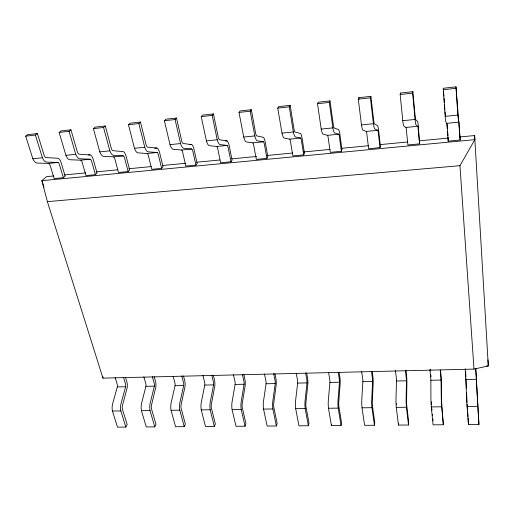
<?xml version="1.0" encoding="UTF-8"?>
<svg xmlns="http://www.w3.org/2000/svg" width="514" height="514" viewBox="0 0 514 514"><rect width="100%" height="100%" fill="white"/><g stroke="black" fill="none" stroke-linecap="round" stroke-linejoin="round"><path stroke-width="0.77" d="M460.171 140.001L458.957 122.467L457.91 116.53L455.989 86.853L443.261 88.273L445.188 116.337A10.19 0.353 86.3 0 0 445.831 121.754L446.859 123.688L448.202 141.138L460.171 140.001L455.989 86.853M405.437 370.26L406.452 380.276L406.124 398.954A8.359 0.816 87.6 0 0 406.433 407.249L408.501 425.014L398.459 425.084L396.281 407.377A8.327 0.912 87.7 0 1 395.992 399.108L396.493 380.996A3.11 0.341 87.5 0 0 396.32 377.963L395.42 370.504M429.948 369.656L430.848 379.756L430.925 398.568A8.423 0.585 87.3 0 0 431.291 406.927L433.071 424.834L443.331 424.757L441.674 402.732L441.34 381.08A7.434 0.43 87.1 0 0 440.993 374.989L440.537 370.022M448.202 141.138L448.079 137.199M371.468 371.359L372.444 378.497A3.09 0.424 87.8 0 1 372.611 381.504L371.725 399.487A8.263 1.137 88 0 0 371.956 407.692L374.41 425.264L364.587 425.335L362.023 407.82A8.237 1.227 88.1 0 1 361.805 399.641L362.852 381.709A3.078 0.456 87.9 0 0 362.685 378.709L361.663 371.596M338.186 372.168L339.304 379.229A3.058 0.54 88.1 0 1 339.465 382.204L338.051 400.008A8.179 1.439 88.4 0 0 338.218 408.129L341.045 425.508L331.421 425.579L328.497 408.257A8.153 1.523 88.5 0 1 328.35 400.162L329.911 382.41A3.045 0.572 88.2 0 0 329.75 379.441L328.587 372.406M408.501 425.014L408.72 422.36L406.702 404.948A4.08 0.398 87.6 0 1 406.574 401.537L406.908 381.799A7.35 0.72 87.4 0 0 406.568 375.773L405.925 370.112M487.966 359.8L488.3 365.923L473.998 369.097L102.948 378.131L103.057 376.884M398.459 425.084L398.594 423.767M305.599 372.965L306.858 379.949A3.026 0.649 88.4 0 1 307.012 382.891L305.098 400.522A8.089 1.728 88.7 0 0 305.194 408.553L308.374 425.746L298.955 425.817L295.678 408.681A8.063 1.812 88.8 0 1 295.595 400.669L297.657 383.091A3.013 0.675 88.5 0 0 297.497 380.154L296.199 373.196M419.585 143.856L418.351 126.521A8.68 0.585 86.1 0 0 417.664 121.619L415.646 119.595A4.934 0.341 86 0 1 415.248 117.385L412.87 91.659L400.483 93.047L400.168 94.525L402.777 120.7A10.055 0.835 85.8 0 0 403.863 125.994L406.144 127.78L407.917 144.967L419.585 143.856L417.94 126.592L416.012 124.767A10.094 0.694 86 0 1 415.061 119.441L412.626 93.143L412.87 91.659M273.686 373.749L275.074 380.649A2.994 0.752 88.7 0 1 275.228 383.566L272.825 401.023A8.006 2.005 89.1 0 0 272.863 408.971L276.378 425.984L267.151 426.048L263.541 409.093A7.98 2.082 89.2 0 1 263.521 401.164L266.059 383.765A2.981 0.777 88.8 0 0 265.905 380.855L264.479 373.974M374.41 425.264L374.777 422.636L372.38 405.417A4.035 0.553 88 0 1 372.284 402.044L373.203 382.506A7.273 1.002 87.8 0 0 372.875 376.544L372.168 371.365M242.422 374.513L243.938 381.343A2.962 0.848 89 0 1 244.092 384.228L241.227 401.511A7.922 2.268 89.5 0 0 241.201 409.382L245.043 426.215L236.003 426.279L232.071 409.497A7.903 2.345 89.6 0 1 232.11 401.652L235.11 384.421A2.955 0.88 89.1 0 0 234.956 381.542L233.407 374.732M211.794 375.259L213.432 382.018A2.93 0.944 89.3 0 1 213.58 384.877L210.271 401.993A7.845 2.525 89.9 0 0 210.187 409.78L214.338 426.44L205.478 426.504L201.244 409.896A7.819 2.596 -90 0 1 201.34 402.128L204.778 385.063A2.923 0.97 89.4 0 0 204.63 382.21L202.959 375.477M341.045 425.508L341.547 422.906L338.797 405.874A3.996 0.7 88.4 0 1 338.726 402.533L340.204 383.193A7.196 1.266 88.1 0 0 339.882 377.295L339.073 372.175M331.421 425.579L331.697 424.281M181.776 375.991L183.537 382.679A2.904 1.034 89.7 0 1 183.678 385.506L179.945 402.462A7.768 2.769 -89.7 0 0 179.804 410.172L184.25 426.659L175.57 426.723L171.04 410.288A7.742 2.84 -89.6 0 1 171.194 402.597L175.049 385.693A2.891 1.06 89.8 0 0 174.908 382.872L173.115 376.203M380.007 147.621L380.399 145.982L378.638 130.517A8.571 0.977 85.6 0 0 377.681 125.699L374.398 123.829A4.864 0.565 85.5 0 1 373.832 121.67L370.89 96.349L358.823 97.692L358.29 99.183L361.471 124.947A9.927 1.291 85.4 0 0 362.968 130.132L366.309 131.443L377.822 130.286A3.637 0.411 85.6 0 1 378.304 132.702L380.007 147.621L368.622 148.7L366.823 133.846A3.624 0.463 85.5 0 0 366.309 131.443M152.356 376.711L154.226 383.328A2.872 1.124 -90 0 1 154.367 386.13L150.223 402.925A7.691 3 -89.3 0 0 150.03 410.557L154.759 426.877L146.252 426.941L141.44 410.673A7.665 3.065 -89.2 0 1 141.646 403.053L145.905 386.31A2.866 1.15 -89.8 0 0 145.764 383.515L143.869 376.916M308.374 425.746L309.01 423.176L305.914 406.323A3.951 0.842 88.7 0 1 305.875 403.021L307.886 383.868A7.119 1.523 88.4 0 0 307.571 378.028L306.665 372.965M123.514 377.417L125.487 383.964A2.846 1.208 -89.6 0 1 125.628 386.74L121.092 403.374A7.614 3.225 -88.8 0 0 120.848 410.937L125.846 427.089L117.507 427.147L112.425 411.046A7.594 3.29 -88.7 0 1 112.688 403.503L117.333 386.913A2.84 1.234 -89.5 0 0 117.198 384.151L115.194 377.617M276.378 425.984L277.149 423.433L273.724 406.825A3.913 0.977 89.1 0 1 273.705 403.49L276.23 384.53A7.048 1.767 88.7 0 0 275.928 378.754L274.926 373.742M377.822 130.286L374.815 128.93A9.965 1.163 85.5 0 1 373.434 123.72L370.421 97.833L370.89 96.349M245.043 426.215L245.93 423.69L242.19 407.191A3.868 1.112 89.5 0 1 242.197 403.953L245.217 385.179A6.978 2.005 89 0 0 244.921 379.454L243.829 374.5M341.392 151.289L341.971 149.651L339.895 134.411A8.462 1.343 85.2 0 0 338.687 129.682L334.203 127.96A4.806 0.784 85 0 1 333.47 125.846L329.994 100.911L318.243 102.222L317.498 103.712L321.211 129.091A9.798 1.728 84.9 0 0 323.113 134.16L327.54 135.343L338.771 134.212A3.592 0.572 85.2 0 1 339.381 136.589L341.392 151.289L330.284 152.35L328.183 137.707A3.579 0.617 85.1 0 0 327.54 135.343M214.338 426.44L215.347 423.941L211.299 407.608A3.829 1.234 89.9 0 1 211.331 404.409L214.826 385.815A6.907 2.229 89.3 0 0 214.537 380.148L213.355 375.246M184.25 426.659L185.368 424.185L181.037 408.026A3.791 1.349 -89.7 0 1 181.095 404.852L185.04 386.432A6.836 2.441 89.7 0 0 184.757 380.829L183.492 375.978M338.771 134.212L334.659 132.991A9.837 1.6 85 0 1 332.873 127.89L329.313 102.402L329.994 100.911M303.71 154.875L304.468 153.236L302.084 138.208A8.359 1.696 84.8 0 0 300.639 133.563L295.023 131.989A4.742 0.989 84.6 0 1 294.13 129.913L290.153 105.357L278.697 106.636L277.753 108.133L281.98 133.126A9.676 2.14 84.4 0 0 284.255 138.093L289.716 139.146L300.677 138.048A3.547 0.72 84.8 0 1 301.41 140.38L303.71 154.875L292.864 155.903L290.481 141.466A3.534 0.765 84.7 0 0 289.716 139.146M154.759 426.877L155.986 424.423L151.379 408.431A3.759 1.465 -89.3 0 1 151.457 405.289L155.838 387.042A6.772 2.647 -90 0 0 155.562 381.491L154.219 376.691M125.846 427.089L127.183 424.66L122.306 408.823A3.72 1.574 -88.8 0 1 122.403 405.713L127.202 387.64A6.701 2.846 -89.6 0 0 126.932 382.146L125.519 377.392M266.92 158.37L267.852 156.738L265.185 141.915A8.256 2.037 84.4 0 0 263.509 137.354L256.807 135.914A4.684 1.182 84.1 0 1 255.766 133.884L251.307 109.688L240.141 110.934L239.01 112.438L243.72 137.058A9.554 2.531 84 0 0 246.354 141.922L252.804 142.866L263.502 141.787A3.508 0.861 84.4 0 1 264.344 144.074L266.92 158.37L256.332 159.379L253.678 145.141A3.495 0.906 84.3 0 0 252.804 142.866M473.998 369.097L459.953 165.694L474.833 139.647L474.621 135.542L459.445 137M300.677 138.048L295.511 136.955A9.708 2.024 84.6 0 1 293.346 131.957L289.266 106.848L290.153 105.357M231.004 161.788L232.09 160.156L229.154 145.539A8.16 2.352 84 0 0 227.265 141.054L219.536 139.744A4.626 1.369 83.6 0 1 218.354 137.752L213.438 113.915L202.548 115.13L201.237 116.633L206.41 140.894A9.438 2.904 83.5 0 0 209.378 145.661L216.76 146.49L227.207 145.436A3.463 1.002 84 0 1 228.165 147.691L231.004 161.788L220.66 162.771L217.75 148.726A3.45 1.041 83.9 0 0 216.76 146.49M263.502 141.787L257.334 140.817A9.593 2.422 84.1 0 1 254.803 135.914L250.234 111.191L251.307 109.688M195.918 165.123L197.158 163.491L193.964 149.079A8.063 2.66 83.6 0 0 191.87 144.665L183.164 143.483A4.568 1.542 83.1 0 1 181.84 141.53L176.501 118.04L165.874 119.222L164.396 120.726L169.999 144.64A9.323 3.257 83 0 0 173.295 149.311L181.571 150.03L191.773 149.002A3.425 1.131 83.6 0 1 192.827 151.219L195.918 165.123L185.817 166.08L182.656 152.234A3.412 1.163 83.5 0 0 181.571 150.03M201.237 116.633L212.186 115.419L213.438 113.915M161.64 168.38L163.028 166.754L159.591 152.529A7.967 2.949 83.1 0 0 157.297 148.193L147.659 147.132A4.517 1.709 82.6 0 1 146.214 145.218L140.463 122.062L130.093 123.219L128.455 124.722L134.469 148.289A9.213 3.592 82.5 0 0 138.073 152.876L147.19 153.487L157.155 152.485A3.386 1.253 83.1 0 1 158.318 154.663L161.64 168.38L151.771 169.318L148.379 155.652A3.373 1.285 83 0 0 147.19 153.487M128.14 171.56L129.669 169.941L126.001 155.909A7.877 3.219 82.7 0 0 123.521 151.643L112.996 150.692A4.465 1.863 82.1 0 1 111.429 148.816L105.286 125.981L95.167 127.112L93.381 128.622L99.787 151.855A9.111 3.913 81.9 0 0 103.68 156.352L113.6 156.866L123.341 155.89A3.347 1.369 82.7 0 1 124.594 158.029L128.14 171.56L118.496 172.479L114.879 158.999A3.335 1.401 82.5 0 0 113.6 156.866M164.396 120.726L175.075 119.544L176.501 118.04M95.398 174.676L97.062 173.057L93.162 159.212A7.794 3.482 82.2 0 0 90.509 155.01L79.143 154.174A4.414 2.017 81.5 0 1 77.46 152.33L70.951 129.817L61.07 130.916L59.136 132.426L65.914 155.344A9.008 4.215 81.3 0 0 70.084 159.751L80.769 160.169L90.291 159.212A3.309 1.478 82.2 0 1 91.633 161.319L95.398 174.676L85.966 175.576L82.137 162.27A3.296 1.51 82 0 0 80.769 160.169M128.455 124.722L138.87 123.566L140.463 122.062M63.383 177.722L65.169 176.109L61.063 162.437A7.704 3.733 81.6 0 0 58.236 158.306L46.074 157.573A4.363 2.159 80.9 0 1 44.281 155.768L37.426 133.556L27.769 134.636L25.7 136.139L32.832 158.742A8.905 4.497 80.7 0 0 37.259 163.073L48.676 163.401L57.986 162.463A3.27 1.581 81.6 0 1 59.412 164.538L63.383 177.722L54.156 178.596L50.128 165.463A3.264 1.613 81.5 0 0 48.676 163.401M93.381 128.622L103.545 127.491L105.286 125.981M59.136 132.426L69.062 131.321L70.951 129.817M25.7 136.139L35.395 135.066L37.426 133.556M239.01 112.438L250.234 111.191M277.753 108.133L289.266 106.848M317.498 103.712L329.313 102.402M358.29 99.183L370.421 97.833M400.168 94.525L412.626 93.143M443.177 89.744L455.976 88.324M32.832 158.742L42.424 157.759A8.937 4.414 80.9 0 0 46.78 162.109L57.986 162.463M65.914 155.344L75.731 154.328A9.034 4.125 81.5 0 0 79.824 158.768L90.291 159.212M99.787 151.855L109.842 150.827A9.143 3.816 82.1 0 0 113.645 155.344L123.341 155.89M134.469 148.289L144.768 147.235A9.246 3.495 82.6 0 0 148.283 151.842L157.155 152.485M169.999 144.64L180.549 143.554A9.361 3.155 83.1 0 0 183.755 148.257L191.773 149.002M206.41 140.894L217.216 139.782A9.47 2.795 83.6 0 0 220.095 144.582L227.207 145.436M243.72 137.058L254.803 135.914M281.98 133.126L293.346 131.957M321.211 129.091L332.873 127.89M361.471 124.947L373.434 123.72M402.777 120.7L415.061 119.441M445.188 116.337L457.801 115.046M88.472 154.939L90.059 154.778M154.618 148.18L156.918 147.948M189.171 144.652L191.523 144.415M225.466 140.945L226.957 140.791M406.047 127.446L417.856 126.258M446.807 123.347L458.918 122.126M53.745 175.955L46.556 176.643L41.897 180.665L47.378 201.649L102.948 378.131M64.128 174.953L85.69 172.884M96.073 171.888L117.635 169.819M128.815 168.746L151.174 166.6M162.353 165.527L185.515 163.304M196.695 162.225L219.857 160.002M231.833 158.852L256.595 156.474M266.978 155.479L292.53 153.024M303.71 151.951L330.065 149.42M341.251 148.347L368.403 145.745M380.379 144.595L407.531 141.986M419.514 140.836L448.266 138.073M474.833 139.647L41.897 180.665L43.96 187.237M47.378 201.649L459.953 165.694M486.694 365.962L488.3 365.923L474.621 135.542M117.333 386.913L125.628 386.74M145.905 386.31L154.367 386.13M175.049 385.693L183.678 385.506M204.778 385.063L213.58 384.877M235.11 384.421L244.092 384.228M266.059 383.765L275.228 383.566M297.657 383.091L307.012 382.891M329.911 382.41L339.465 382.204M362.852 381.709L372.611 381.504M396.493 380.996L406.458 380.784M430.861 380.27L441.044 380.052L440.247 370.164M465.98 379.525L476.388 379.3L478.932 424.493L468.447 424.57L466.905 403.663L465.228 368.795M112.425 411.046L120.848 410.937M141.44 410.673L150.03 410.557M171.04 410.288L179.804 410.172M201.244 409.896L210.187 409.78M232.071 409.497L241.201 409.382M263.541 409.093L272.863 408.971M295.678 408.681L305.194 408.553M328.497 408.257L338.218 408.129M362.023 407.82L371.956 407.692M396.281 407.377L406.433 407.249M431.291 406.927L441.667 406.792L443.331 424.757M467.078 406.465L477.692 406.33M35.395 135.066L42.424 157.759M69.062 131.321L75.731 154.328M103.545 127.491L109.842 150.827M138.87 123.566L144.768 147.235M175.075 119.544L180.549 143.554M212.186 115.419L217.216 139.782M358.823 97.692L359.023 99.266M445.375 115.785L445.04 111.846M400.483 93.047L400.644 94.64M431.844 408.649L431.998 410.236M432.396 414.213L432.55 415.8M432.865 418.981L433.026 420.574M430.295 369.515L430.443 371.024M430.809 374.802L430.854 375.22A7.408 0.52 87.2 0 1 430.989 376.942M431.445 404.679L431.304 401.832M443.498 91.415L443.858 96.131M444.032 98.489L444.327 102.415M444.507 104.772L444.861 109.488M467.065 404.19L467.47 409.574M467.586 411.11L467.997 416.494M468.113 418.03L468.447 424.57M447.109 124.195L447.456 128.789M447.623 131.083L447.97 135.67M465.6 371.712L465.96 376.788M475.771 368.397L476.42 378.465M475.688 368.538L478.932 424.493M476.349 378.516L476.388 379.3M466.063 378.683L466.449 388.481M466.963 402.372L466.584 392.4M441.044 380.052L441.282 398.408A8.449 0.488 87.2 0 0 441.667 406.792M396.545 404.415A4.067 0.443 87.7 0 1 396.506 403.721"/></g></svg>
